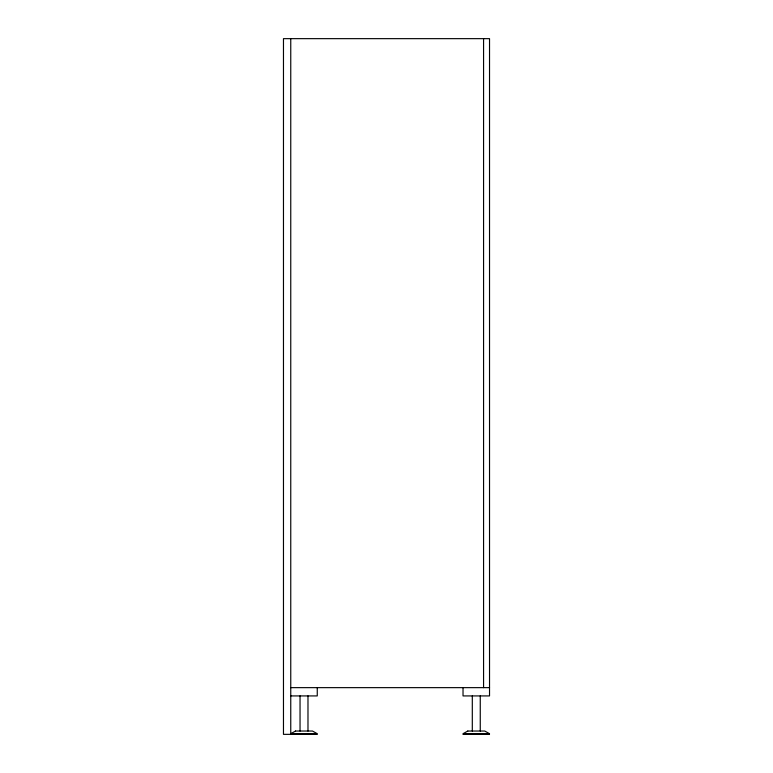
<?xml version="1.0" encoding="UTF-8"?>
<svg xmlns="http://www.w3.org/2000/svg" width="773" height="773" viewBox="0 0 773 773"><rect width="100%" height="100%" fill="white"/><g stroke="black" fill="none" stroke-linecap="round" stroke-linejoin="round"><path stroke-width="1.16" d="M290.754 687.641L489.531 687.641M290.754 695.922L317.259 695.922L317.259 687.641M317.259 734.35L283.469 734.35L283.469 38.65L489.531 38.65L489.531 695.922L463.027 695.922L463.027 687.641M463.027 734.35L489.531 734.35M483.569 38.65L483.569 687.641M480.255 695.922L480.255 731.036M476.274 733.712L476.274 734.35M472.303 695.922L472.303 731.036M307.983 695.922L307.983 731.036M304.011 733.712L304.011 734.35M300.04 695.922L300.04 731.036M290.754 38.65L290.754 734.35M295.528 731.036L290.754 733.712L317.259 733.712L312.485 731.036L295.528 731.036M467.8 731.036L463.027 733.712L489.531 733.712L484.758 731.036L467.8 731.036"/></g></svg>
